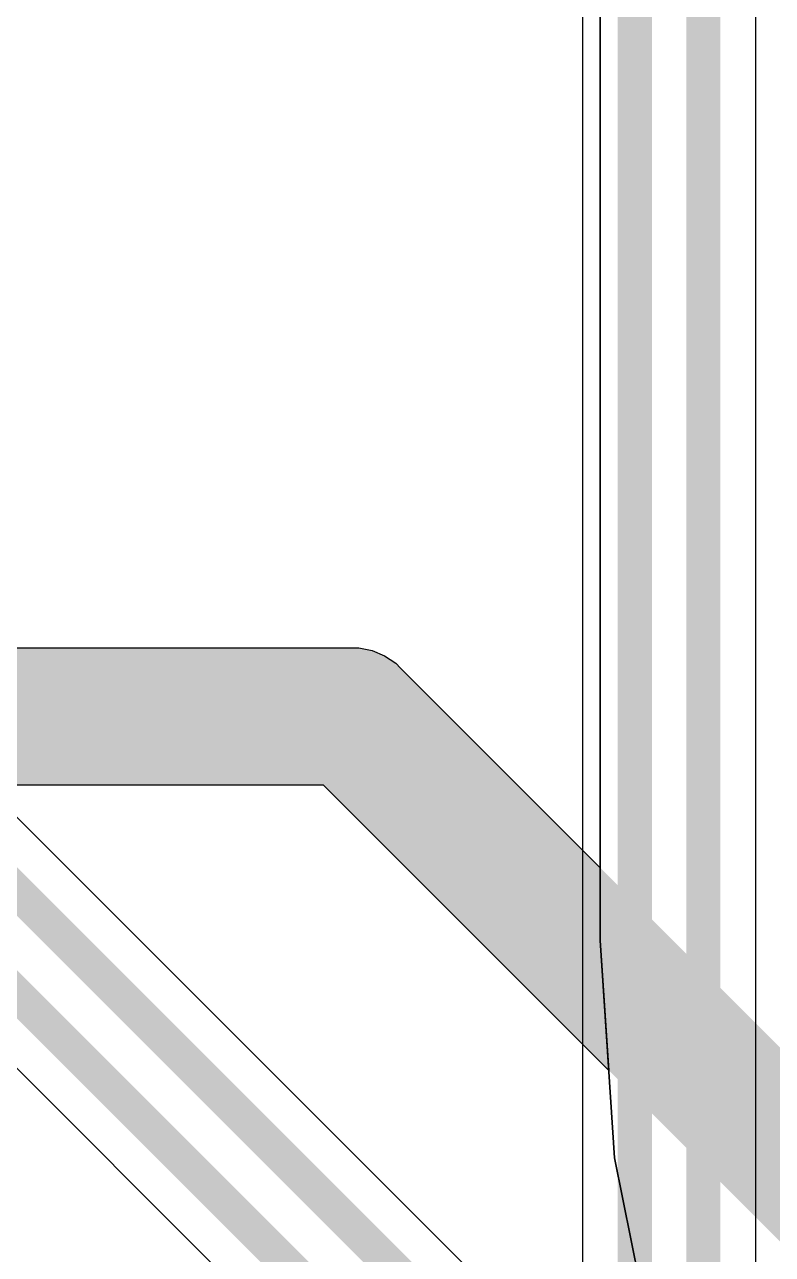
# Model space of a CAD drawing. Header units: inches. Extents: x -5 to 179, y -47 to 8.
# Drawn here: x 36.64 to 41, y -20.16 to -12.99 of the extents above; entities that cross this region are included whole.
import ezdxf

# ---------------------------------------------------------------- set-up
doc = ezdxf.new("R2010")
doc.units = ezdxf.units.IN
for name, color, linetype in [('Bottom Layer', 5, 'Continuous'), ('Mechanical 1', 6, 'Continuous'), ('Top Layer', 1, 'Continuous'), ('Top Overlay', 2, 'Continuous'), ('Top Solder', 216, 'Continuous')]:
    doc.layers.add(name, color=color, linetype=linetype)

msp = doc.modelspace()

# ---------------------------------------------------------------- linework, layer by layer
at = {"layer": 'Bottom Layer'}
for p, q in [((49.7689, -30.7863), (28.3059, -9.3233)), ((27.2837, -9.7663), (49.3087, -31.7913))]:
    msp.add_line(p, q, dxfattribs=at)
for points in [[(28, -9.45, 0.2, 0.2, 0), (49.6422, -31.0922, 0.2, 0.2, 0)], [(27.5, -9.55, 0.2, 0.2, 0), (49.525, -31.575, 0.2, 0.2, 0)]]:
    msp.add_lwpolyline(points, format="xyseb", dxfattribs=at)
at = {"layer": 'Mechanical 1'}
for points in [[(10.075, -17.025, 0.8, 0.8, 0), (38.55, -17.025, 0.8, 0.8, 0)], [(38.55, -17.025, 0.8, 0.8, 0), (52.9, -31.375, 0.8, 0.8, 0)]]:
    msp.add_lwpolyline(points, format="xyseb", dxfattribs=at)
msp.add_lwpolyline([(38.35, -17.025, 0.4, 0.4, 1), (38.75, -17.025, 0.4, 0.4, 1)], format="xyseb", close=True, dxfattribs=at)
msp.add_lwpolyline([(38.35, -17.025, 0.4, 0.4, 1), (38.75, -17.025, 0.4, 0.4, 1)], format="xyseb", close=True, dxfattribs=at)
at = {"layer": 'Top Layer'}
for p, q in [((39.8941, -4.2), (39.8941, -24.3733)), ((40.9059, -25.8), (40.9059, -4.5719))]:
    msp.add_line(p, q, dxfattribs=at)
for points in [[(40.2, -24.5, 0.2, 0.2, 0), (40.2, -4.2, 0.2, 0.2, 0)], [(40.6, -25.8, 0.2, 0.2, 0), (40.6, -4.4452, 0.2, 0.2, 0)]]:
    msp.add_lwpolyline(points, format="xyseb", dxfattribs=at)
at = {"layer": 'Top Overlay'}
for p, q in [((39.9984, -18.3309), (39.9981, -4.1642)), ((40.0827, -19.6003), (39.9984, -18.3309)), ((40.3301, -20.8314), (40.0827, -19.6003))]:
    msp.add_line(p, q, dxfattribs=at)
at = {"layer": 'Top Solder'}
for p, q in [((39.9981, -4.1642), (39.9984, -18.3309)), ((28.3319, -16.6246), (38.55, -16.6246)), ((38.55, -16.6246), (38.55, -16.6246)), ((38.55, -16.6246), (38.5895, -16.6246)), ((38.5895, -16.6246), (38.6671, -16.6401)), ((38.6671, -16.6401), (38.7401, -16.6704)), ((38.7401, -16.6704), (38.8058, -16.7145)), ((38.8058, -16.7145), (38.8337, -16.7425)), ((38.8337, -16.7425), (39.9984, -17.9072)), ((38.3842, -17.4254), (28.3319, -17.4254)), ((40.0488, -19.09), (38.3842, -17.4254)), ((39.9984, -17.9072), (39.9984, -18.3309)), ((39.9984, -18.3309), (40.0827, -19.6003)), ((39.9984, -18.3309), (40.0488, -19.09)), ((40.0827, -19.6003), (40.3301, -20.8314))]:
    msp.add_line(p, q, dxfattribs=at)

doc.saveas('drawing.dxf')
